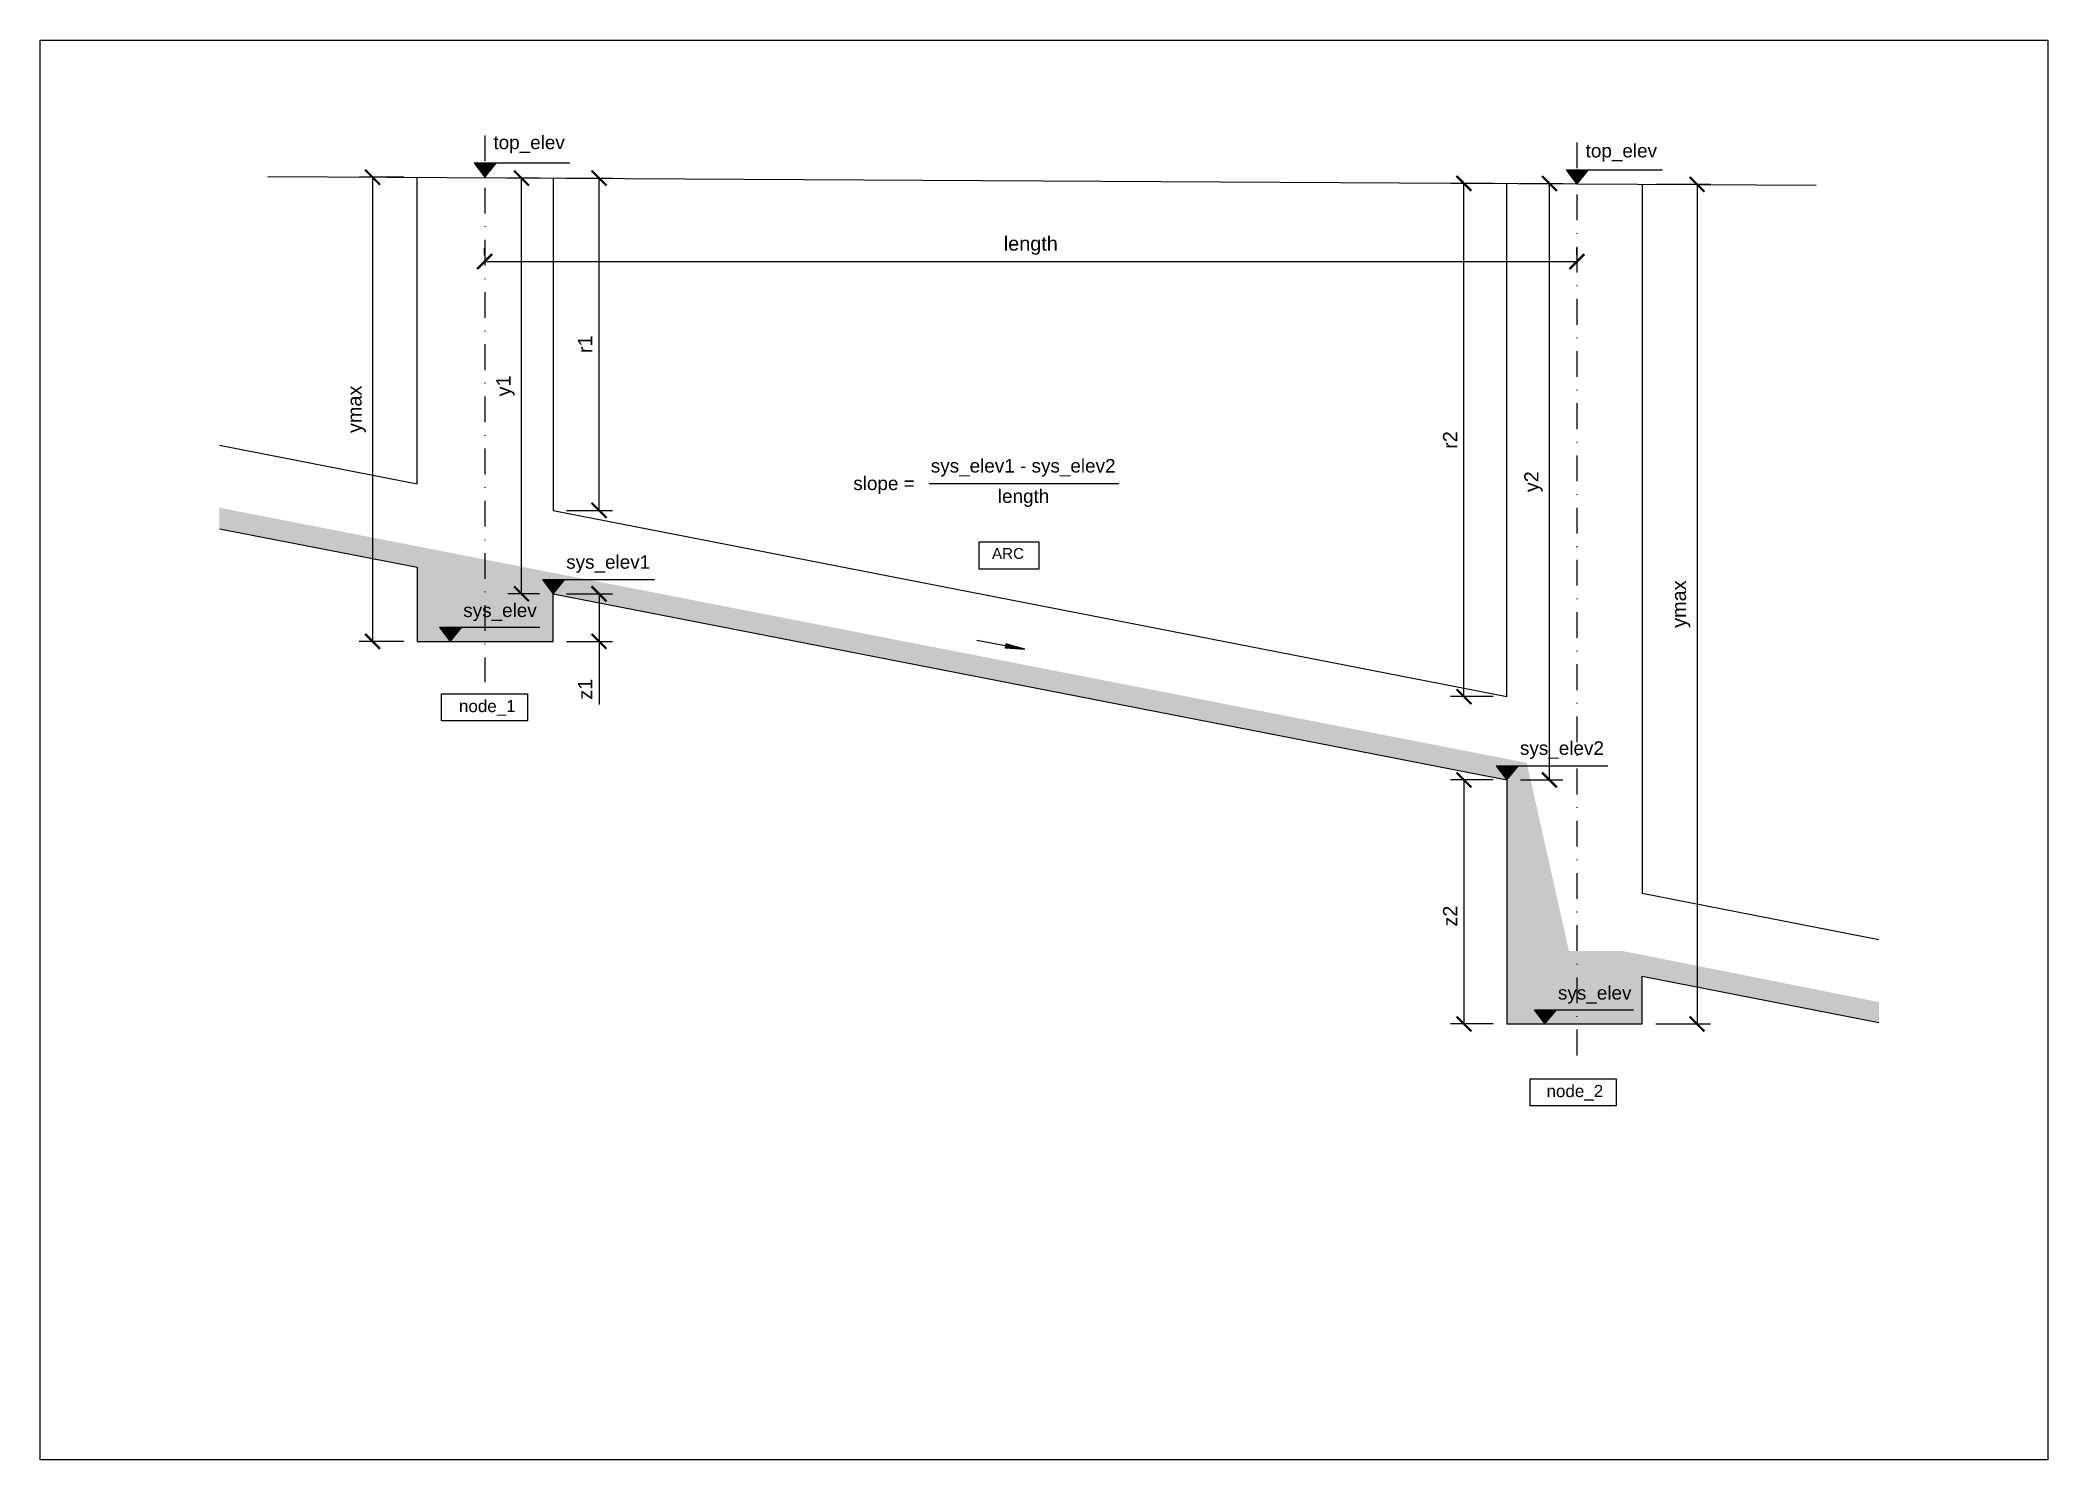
# Model space of a CAD drawing. Header units: millimetres. Extents: x 1146 to 1443, y 9 to 219.
import ezdxf

# ---------------------------------------------------------------- set-up
doc = ezdxf.new("R2010")
doc.units = ezdxf.units.MM
doc.linetypes.add('DASHDOT', pattern=[25.4, 12.7, -6.35, 0, -6.35])
doc.styles.get("Standard").update_dxf_attribs({"font": 'arial.ttf'})
doc.dimstyles.new('ISO-25', dxfattribs={"dimtxt": 2.5, "dimasz": 2.5, "dimexe": 1.25, "dimexo": 0.625, "dimtad": 1, "dimtxsty": 'Standard', "dimcen": 2.5, "dimadec": 0, "dimazin": 0, "dimtfac": 1, "dimtmove": 0, "dimatfit": 3, "dimfxl": 1, "dimarcsym": 0})

# ---------------------------------------------------------------- blocks, each defined once
blk = doc.blocks.new('_ArchTick')
at = {"color": 0, "linetype": 'ByBlock', "const_width": 0.15}
blk.add_lwpolyline([(-0.5, -0.5), (0.5, 0.5)], dxfattribs=at)
blk = doc.blocks.new('*D5')
at = {"color": 251, "lineweight": -2}
for p, q in [((1200.14, 198.54), (1193.54, 198.54)), ((1195.54, 198.54), (1195.54, 129.89)), ((1200.14, 129.89), (1193.54, 129.89))]:
    blk.add_line(p, q, dxfattribs=at)
at = {"layer": 'Defpoints', "color": 0}
for p in [(1202.14, 198.54), (1195.54, 129.89), (1202.14, 129.89)]:
    blk.add_point(p, dxfattribs=at)
at = {"color": 251, "lineweight": -2, "xscale": 2.2, "yscale": 2.2, "zscale": 2.2}
for p, rotation in [((1195.54, 198.54), 90), ((1195.54, 129.89), 270)]:
    blk.add_blockref('_ArchTick', p, dxfattribs=dict(at, rotation=rotation))
at = {"color": 0, "insert": (1193.18, 164.22), "char_height": 2.1, "attachment_point": 5, "rotation": 90}
blk.add_mtext('ymax', dxfattribs=at)
blk = doc.blocks.new('*D2')
at = {"color": 251, "lineweight": -2}
for p, q in [((1385.37, 197.5), (1393.47, 197.5)), ((1391.47, 197.5), (1391.47, 73.3)), ((1385.37, 73.3), (1393.47, 73.3))]:
    blk.add_line(p, q, dxfattribs=at)
at = {"layer": 'Defpoints', "color": 0}
for p in [(1383.37, 197.5), (1383.37, 73.3), (1391.47, 73.3)]:
    blk.add_point(p, dxfattribs=at)
at = {"color": 251, "lineweight": -2, "xscale": 2.2, "yscale": 2.2, "zscale": 2.2}
for p, rotation in [((1391.47, 197.5), 90), ((1391.47, 73.3), 270)]:
    blk.add_blockref('_ArchTick', p, dxfattribs=dict(at, rotation=rotation))
at = {"color": 0, "insert": (1389.11, 135.4), "char_height": 2.1, "attachment_point": 5, "rotation": 90}
blk.add_mtext('ymax', dxfattribs=at)
blk = doc.blocks.new('*D3')
at = {"color": 251, "lineweight": -2}
for p, q in [((1224.24, 136.93), (1231.04, 136.93)), ((1229.04, 136.93), (1229.04, 129.89)), ((1224.24, 129.89), (1231.04, 129.89)), ((1229.04, 129.89), (1229.04, 120.56))]:
    blk.add_line(p, q, dxfattribs=at)
at = {"layer": 'Defpoints', "color": 0}
for p in [(1222.24, 136.93), (1222.24, 129.89), (1229.04, 129.89)]:
    blk.add_point(p, dxfattribs=at)
at = {"color": 251, "lineweight": -2, "xscale": 2.2, "yscale": 2.2, "zscale": 2.2}
for p, rotation in [((1229.04, 136.93), 90), ((1229.04, 129.89), 270)]:
    blk.add_blockref('_ArchTick', p, dxfattribs=dict(at, rotation=rotation))
at = {"color": 0, "insert": (1226.98, 122.81), "char_height": 2.1, "attachment_point": 5, "rotation": 90}
blk.add_mtext('z1', dxfattribs=at)
blk = doc.blocks.new('*D4')
at = {"color": 251, "lineweight": -2}
for p, q in [((1361.33, 109.39), (1354.99, 109.39)), ((1356.99, 109.39), (1356.99, 73.3)), ((1361.33, 73.3), (1354.99, 73.3))]:
    blk.add_line(p, q, dxfattribs=at)
at = {"layer": 'Defpoints', "color": 0}
for p in [(1363.33, 109.39), (1356.99, 73.3), (1363.33, 73.3)]:
    blk.add_point(p, dxfattribs=at)
at = {"color": 251, "lineweight": -2, "xscale": 2.2, "yscale": 2.2, "zscale": 2.2}
for p, rotation in [((1356.99, 109.39), 90), ((1356.99, 73.3), 270)]:
    blk.add_blockref('_ArchTick', p, dxfattribs=dict(at, rotation=rotation))
at = {"color": 0, "insert": (1354.94, 89.25), "char_height": 2.1, "attachment_point": 5, "rotation": 90}
blk.add_mtext('z2', dxfattribs=at)
blk = doc.blocks.new('*D6')
at = {"color": 251, "lineweight": -2}
for p, q in [((1224.24, 198.42), (1231.04, 198.42)), ((1229.04, 149.26), (1229.04, 198.42)), ((1224.24, 149.26), (1231.04, 149.26))]:
    blk.add_line(p, q, dxfattribs=at)
at = {"layer": 'Defpoints', "color": 0}
for p in [(1222.24, 198.42), (1229.04, 198.42), (1222.24, 149.26)]:
    blk.add_point(p, dxfattribs=at)
at = {"color": 251, "lineweight": -2, "xscale": 2.2, "yscale": 2.2, "zscale": 2.2}
for p, rotation in [((1229.04, 198.42), 90), ((1229.04, 149.26), 270)]:
    blk.add_blockref('_ArchTick', p, dxfattribs=dict(at, rotation=rotation))
at = {"color": 0, "insert": (1226.98, 173.84), "char_height": 2.1, "attachment_point": 5, "rotation": 90}
blk.add_mtext('r1', dxfattribs=at)
blk = doc.blocks.new('*D7')
at = {"color": 251, "lineweight": -2}
for p, q in [((1361.33, 197.63), (1354.99, 197.63)), ((1356.99, 121.72), (1356.99, 197.63)), ((1361.33, 121.72), (1354.99, 121.72))]:
    blk.add_line(p, q, dxfattribs=at)
at = {"layer": 'Defpoints', "color": 0}
for p in [(1356.99, 197.63), (1363.33, 197.63), (1363.33, 121.72)]:
    blk.add_point(p, dxfattribs=at)
at = {"color": 251, "lineweight": -2, "xscale": 2.2, "yscale": 2.2, "zscale": 2.2}
for p, rotation in [((1356.99, 197.63), 90), ((1356.99, 121.72), 270)]:
    blk.add_blockref('_ArchTick', p, dxfattribs=dict(at, rotation=rotation))
at = {"color": 0, "insert": (1354.94, 159.68), "char_height": 2.1, "attachment_point": 5, "rotation": 90}
blk.add_mtext('r2', dxfattribs=at)
blk = doc.blocks.new('*D8')
at = {"color": 251, "lineweight": -2}
for p, q in [((1365.33, 197.63), (1371.64, 197.63)), ((1369.64, 109.39), (1369.64, 197.63)), ((1365.33, 109.39), (1371.64, 109.39))]:
    blk.add_line(p, q, dxfattribs=at)
at = {"layer": 'Defpoints', "color": 0}
for p in [(1363.33, 197.63), (1369.64, 197.63), (1363.33, 109.39)]:
    blk.add_point(p, dxfattribs=at)
at = {"color": 251, "lineweight": -2, "xscale": 2.2, "yscale": 2.2, "zscale": 2.2}
for p, rotation in [((1369.64, 197.63), 90), ((1369.64, 109.39), 270)]:
    blk.add_blockref('_ArchTick', p, dxfattribs=dict(at, rotation=rotation))
at = {"color": 0, "insert": (1367.28, 153.51), "char_height": 2.1, "attachment_point": 5, "rotation": 90}
blk.add_mtext('y2', dxfattribs=at)
blk = doc.blocks.new('*D9')
at = {"color": 251, "lineweight": -2}
for p, q in [((1220.24, 198.42), (1215.57, 198.42)), ((1217.57, 136.93), (1217.57, 198.42)), ((1220.24, 136.93), (1215.57, 136.93))]:
    blk.add_line(p, q, dxfattribs=at)
at = {"layer": 'Defpoints', "color": 0}
for p in [(1217.57, 198.42), (1222.24, 198.42), (1222.24, 136.93)]:
    blk.add_point(p, dxfattribs=at)
at = {"color": 251, "lineweight": -2, "xscale": 2.2, "yscale": 2.2, "zscale": 2.2}
for p, rotation in [((1217.57, 198.42), 90), ((1217.57, 136.93), 270)]:
    blk.add_blockref('_ArchTick', p, dxfattribs=dict(at, rotation=rotation))
at = {"color": 0, "insert": (1215.21, 167.68), "char_height": 2.1, "attachment_point": 5, "rotation": 90}
blk.add_mtext('y1', dxfattribs=at)
blk = doc.blocks.new('*D10')
at = {"color": 251, "lineweight": -2}
for p, q in [((1212.12, 187), (1212.12, 188.08)), ((1373.7, 187), (1373.7, 188.08)), ((1212.12, 186.08), (1373.7, 186.08))]:
    blk.add_line(p, q, dxfattribs=at)
at = {"layer": 'Defpoints', "color": 0}
for p in [(1212.12, 185), (1373.7, 186.08), (1373.7, 185)]:
    blk.add_point(p, dxfattribs=at)
at = {"color": 251, "lineweight": -2, "xscale": 2.2, "yscale": 2.2, "zscale": 2.2, "rotation": 180}
blk.add_blockref('_ArchTick', (1212.12, 186.08), dxfattribs=at)
at = {"color": 251, "lineweight": -2, "xscale": 2.2, "yscale": 2.2, "zscale": 2.2}
blk.add_blockref('_ArchTick', (1373.7, 186.08), dxfattribs=at)
at = {"color": 0, "insert": (1292.91, 188.43), "char_height": 2.1, "attachment_point": 5}
blk.add_mtext('length', dxfattribs=at)

msp = doc.modelspace()

# ---------------------------------------------------------------- hatches: boundary and pattern name
for color, points in [(1, [(1213.862, 200.656), (1210.551, 200.656), (1212.125, 198.558)]), (1, [(1375.435, 199.641), (1372.123, 199.641), (1373.697, 197.543)]), (140, [(1172.888, 149.663), (1172.888, 146.56), (1202.144, 140.851), (1202.144, 129.893), (1222.237, 129.893), (1222.237, 136.929), (1363.327, 109.394), (1363.327, 73.304), (1383.374, 73.304), (1383.374, 80.376), (1418.382, 73.499), (1418.382, 76.542), (1380.565, 84.071), (1372.527, 84.071), (1366.281, 111.921)]), (1, [(1223.975, 139.027), (1220.663, 139.027), (1222.237, 136.929)]), (1, [(1208.747, 131.991), (1205.436, 131.991), (1207.009, 129.893)]), (1, [(1365.065, 111.491), (1361.754, 111.491), (1363.327, 109.394)]), (1, [(1370.686, 75.402), (1367.375, 75.402), (1368.948, 73.304)])]:
    msp.add_hatch(color=color).paths.add_polyline_path(points)
h = msp.add_hatch(color=7)
h.paths.add_polyline_path([(1289.232, 129.544), (1289.179, 129.261), (1292.018, 128.722)])
h.paths.add_polyline_path([(1292.018, 128.722), (1289.179, 129.261), (1289.121, 128.958)])

# ---------------------------------------------------------------- linework, layer by layer
at = {"color": 255}
msp.add_lwpolyline([(1146.364, 218.824), (1443.364, 218.824), (1443.364, 8.824), (1146.364, 8.824), (1146.364, 218.824)], dxfattribs=at)
at = {"color": 11, "linetype": 'DASHDOT', "ltscale": 0.3}
for points in [[(1212.125, 204.722), (1212.125, 123.863)], [(1373.697, 203.707), (1373.697, 67.566)]]:
    msp.add_lwpolyline(points, dxfattribs=at)
at = {"color": 1}
for points in [[(1210.551, 200.656), (1224.73, 200.656)], [(1210.551, 200.656), (1212.125, 198.558), (1213.862, 200.656)], [(1372.123, 199.641), (1386.353, 199.641)], [(1372.123, 199.641), (1373.697, 197.543), (1375.435, 199.641)], [(1220.663, 139.027), (1237.223, 139.027)], [(1220.663, 139.027), (1222.237, 136.929), (1223.975, 139.027)], [(1205.436, 131.991), (1220.282, 131.991)], [(1205.436, 131.991), (1207.009, 129.893), (1208.747, 131.991)], [(1361.754, 111.491), (1378.285, 111.491)], [(1361.754, 111.491), (1363.327, 109.394), (1365.065, 111.491)], [(1367.375, 75.402), (1382.072, 75.402)], [(1367.375, 75.402), (1368.948, 73.304), (1370.686, 75.402)]]:
    msp.add_lwpolyline(points, dxfattribs=at)
at = {"color": 7}
for points in [[(1172.888, 158.891), (1202.144, 153.181), (1202.144, 198.537)], [(1180.052, 198.664), (1409.107, 197.385)], [(1222.237, 198.422), (1222.237, 149.259), (1363.327, 121.724), (1363.327, 197.631)], [(1383.374, 197.501), (1383.374, 92.656), (1418.382, 85.779)], [(1172.888, 146.56), (1202.144, 140.851), (1202.144, 129.893), (1222.237, 129.893), (1222.237, 136.929), (1363.327, 109.394), (1363.327, 73.304), (1383.374, 73.304), (1383.374, 80.376), (1418.382, 73.499)], [(1284.936, 130.065), (1292.018, 128.722), (1289.232, 129.544), (1289.121, 128.958), (1292.018, 128.722)]]:
    msp.add_lwpolyline(points, dxfattribs=at)
at = {"color": 251}
msp.add_lwpolyline([(1277.879, 153.24), (1305.913, 153.24)], dxfattribs=at)
at = {"color": 7}
for points in [[(1285.293, 144.619), (1294.092, 144.619), (1294.092, 140.594), (1285.293, 140.594)], [(1205.722, 122.145), (1218.438, 122.145), (1218.438, 118.119), (1205.722, 118.119)], [(1366.802, 65.201), (1379.518, 65.201), (1379.518, 61.175), (1366.802, 61.175)]]:
    msp.add_lwpolyline(points, close=True, dxfattribs=at)

# ---------------------------------------------------------------- texts
at = {"color": 7, "attachment_point": 1}
for s, insert, char_height, width in [('top_elev', (1213.415, 204.702), 2, 20.16782), ('top_elev', (1374.988, 203.478), 2, 20.16782), ('{\\C251;sys_elev1 - sys_elev2}', (1278.119, 156.867), 2, 60.99574), ('slope =', (1266.655, 154.276), 2, 10.53486), ('{\\C251;length}', (1288.042, 152.377), 2, 60.99574), ('{sys_elev1}', (1224.184, 142.641), 2, 20.16782), ('ARC', (1287.173, 143.699), 1.6065, 22.04055), ('{sys_elev}', (1208.956, 135.493), 2, 20.16782), ('node_1', (1208.32, 121.224), 1.7993, 22.04055), ('{sys_elev2}', (1365.274, 115.106), 2, 20.16782), ('{sys_elev}', (1370.895, 78.904), 2, 20.16782), ('node_2', (1369.202, 64.28), 1.7993, 22.04055)]:
    msp.add_mtext(s, dxfattribs=dict(at, insert=insert, char_height=char_height, width=width))

# ---------------------------------------------------------------- dimensions: what is measured, and where the dimension line sits
at = {"color": 7}
for p1, p2, distance, text, override, picture, middle in [((1202.144, 198.537), (1202.144, 129.893), -6.602, 'ymax', {"dimscale": 1, "dimtxt": 2.1, "dimasz": 2.2, "dimexe": 2, "dimexo": 2, "dimgap": 1, "dimtad": 1, "dimblk1": 'ArchTick', "dimblk2": 'ArchTick', "dimsah": 1, "dimclrd": 251, "dimclre": 251, "dimtix": 0, "dimtofl": 1, "dimtmove": 0, "dimatfit": 3, "dimfxlon": 0}, '*D5', (1193.183, 164.215)), ((1222.237, 136.929), (1222.237, 198.422), 4.665, 'y1', {"dimtxt": 2.1, "dimasz": 2.2, "dimexe": 2, "dimexo": 2, "dimgap": 1, "dimblk1": 'ArchTick', "dimblk2": 'ArchTick', "dimsah": 1, "dimclrd": 251, "dimclre": 251}, '*D9', (1215.208, 167.676)), ((1222.237, 149.259), (1222.237, 198.422), -6.8, 'r1', {"dimtxt": 2.1, "dimasz": 2.2, "dimexe": 2, "dimexo": 2, "dimgap": 1, "dimblk1": 'ArchTick', "dimblk2": 'ArchTick', "dimsah": 1, "dimclrd": 251, "dimclre": 251}, '*D6', (1226.982, 173.841)), ((1363.327, 121.724), (1363.327, 197.631), 6.334, 'r2', {"dimtxt": 2.1, "dimasz": 2.2, "dimexe": 2, "dimexo": 2, "dimgap": 1, "dimblk1": 'ArchTick', "dimblk2": 'ArchTick', "dimsah": 1, "dimclrd": 251, "dimclre": 251}, '*D7', (1354.939, 159.678)), ((1363.327, 109.394), (1363.327, 197.631), -6.311, 'y2', {"dimtxt": 2.1, "dimasz": 2.2, "dimexe": 2, "dimexo": 2, "dimgap": 1, "dimblk1": 'ArchTick', "dimblk2": 'ArchTick', "dimsah": 1, "dimclrd": 251, "dimclre": 251}, '*D8', (1367.275, 153.513)), ((1383.374, 197.501), (1383.374, 73.304), 8.096, 'ymax', {"dimtxt": 2.1, "dimasz": 2.2, "dimexe": 2, "dimexo": 2, "dimgap": 1, "dimblk1": 'ArchTick', "dimblk2": 'ArchTick', "dimsah": 1, "dimclrd": 251, "dimclre": 251}, '*D2', (1389.112, 135.402)), ((1212.125, 185), (1373.697, 185), 1.076, 'length', {"dimtxt": 2.1, "dimasz": 2.2, "dimexe": 2, "dimexo": 2, "dimgap": 1, "dimblk1": 'ArchTick', "dimblk2": 'ArchTick', "dimsah": 1, "dimclrd": 251, "dimclre": 251}, '*D10', (1292.911, 188.434))]:
    dim = msp.add_aligned_dim(p1=p1, p2=p2, distance=distance, text=text, dimstyle='ISO-25', override=override, dxfattribs=at)
    dim.commit()
    dim.dimension.update_dxf_attribs({"geometry": picture, "text_midpoint": middle})
for base, p1, p2, text, picture, middle in [((1229.037, 129.893), (1222.237, 136.929), (1222.237, 129.893), 'z1', '*D3', (1229.037, 122.807)), ((1356.993, 73.304), (1363.327, 109.394), (1363.327, 73.304), 'z2', '*D4', (1356.993, 89.246))]:
    dim = msp.add_linear_dim(base=base, p1=p1, p2=p2, angle=270, text=text, dimstyle='ISO-25', override={"dimtxt": 2.1, "dimasz": 2.2, "dimexe": 2, "dimexo": 2, "dimgap": 1, "dimblk1": 'ArchTick', "dimblk2": 'ArchTick', "dimsah": 1, "dimclrd": 251, "dimclre": 251}, dxfattribs=at)
    dim.commit()
    dim.dimension.update_dxf_attribs({"geometry": picture, "text_midpoint": middle, "dimtype": 161})

doc.saveas('drawing.dxf')
